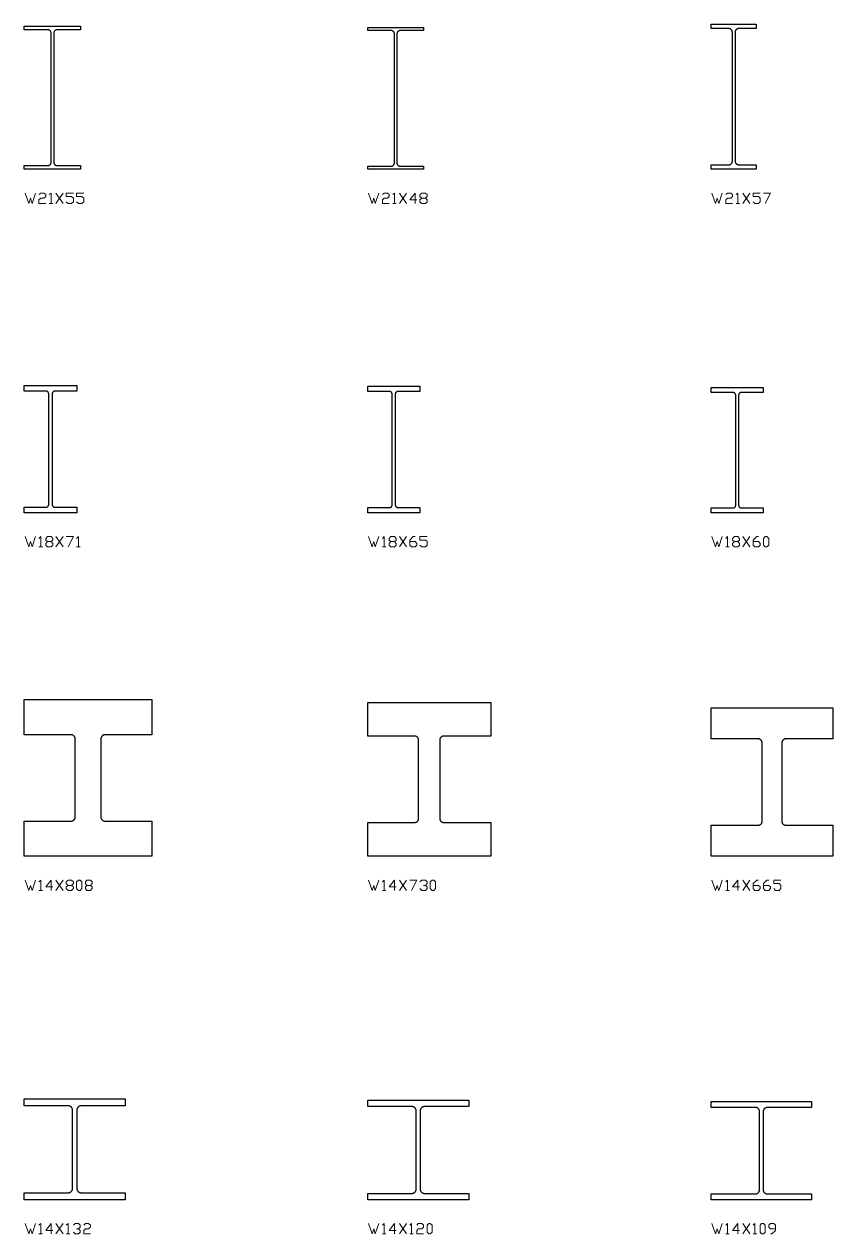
# Model space of a CAD drawing. Header units: inches. Extents: x 0 to 967, y -705 to 45.
# Drawn here: x 100 to 217.7, y -504.9 to -328.9 of the extents above; entities that cross this region are included whole.
import ezdxf

# ---------------------------------------------------------------- set-up
doc = ezdxf.new("R2010")
doc.units = ezdxf.units.IN
doc.header["$MEASUREMENT"] = 0
doc.layers.add('AISC_STEEL', color=7, linetype='Continuous')

msp = doc.modelspace()

# ---------------------------------------------------------------- linework, layer by layer
at = {"color": 3, "lineweight": 0}
for p, q in [((104.63, -354.99), (105.67, -353.49)), ((104.63, -353.49), (105.67, -354.99)), ((154.62, -354.99), (155.65, -353.49)), ((154.62, -353.49), (155.65, -354.99)), ((204.61, -354.99), (205.64, -353.49)), ((204.61, -353.49), (205.64, -354.99)), ((103.65, -354.99), (104.17, -354.99)), ((153.64, -354.99), (154.15, -354.99)), ((157.87, -354.22), (158.39, -354.22)), ((203.62, -354.99), (204.14, -354.99)), ((103.39, -404.2), (103.91, -404.2)), ((104.63, -404.98), (105.67, -403.48)), ((104.63, -403.48), (105.67, -404.98)), ((153.38, -404.2), (153.9, -404.2)), ((154.62, -404.98), (155.65, -403.48)), ((154.62, -403.48), (155.65, -404.98)), ((203.37, -404.2), (203.88, -404.2)), ((204.61, -404.98), (205.64, -403.48)), ((204.61, -403.48), (205.64, -404.98)), ((102.15, -404.98), (102.67, -404.98)), ((107.63, -404.98), (108.14, -404.98)), ((152.14, -404.98), (152.66, -404.98)), ((202.13, -404.98), (202.59, -404.98)), ((104.63, -454.96), (105.67, -453.46)), ((104.63, -453.46), (105.67, -454.96)), ((154.62, -454.96), (155.65, -453.46)), ((154.62, -453.46), (155.65, -454.96)), ((204.61, -454.96), (205.64, -453.46)), ((204.61, -453.46), (205.64, -454.96)), ((102.15, -454.96), (102.67, -454.96)), ((106.39, -454.24), (106.9, -454.24)), ((109.13, -454.24), (109.64, -454.24)), ((152.14, -454.96), (152.66, -454.96)), ((202.13, -454.96), (202.59, -454.96)), ((104.63, -504.95), (105.67, -503.45)), ((104.63, -503.45), (105.67, -504.95)), ((154.62, -504.95), (155.65, -503.45)), ((154.62, -503.45), (155.65, -504.95)), ((204.61, -504.95), (205.64, -503.45)), ((204.61, -503.45), (205.64, -504.95)), ((102.15, -504.95), (102.67, -504.95)), ((106.13, -504.95), (106.65, -504.95)), ((152.14, -504.95), (152.66, -504.95)), ((156.12, -504.95), (156.63, -504.95)), ((202.13, -504.95), (202.59, -504.95)), ((206.1, -504.95), (206.62, -504.95))]:
    msp.add_line(p, q, dxfattribs=at)
for points in [[(100.14, -353.49), (100.66, -354.99), (100.91, -354.22), (101.17, -354.99), (101.64, -353.49)], [(102.15, -353.7), (102.41, -353.49), (102.88, -353.49), (103.14, -353.7), (103.14, -353.96), (102.88, -354.22), (102.41, -354.22), (102.15, -354.47), (102.15, -354.99), (103.14, -354.99)], [(103.65, -353.7), (103.91, -353.49), (103.91, -354.99)], [(106.13, -354.73), (106.39, -354.99), (106.9, -354.99), (107.16, -354.73), (107.16, -354.22), (106.9, -353.96), (106.13, -353.96), (106.13, -353.49), (107.16, -353.49)], [(107.63, -354.73), (107.89, -354.99), (108.4, -354.99), (108.66, -354.73), (108.66, -354.22), (108.4, -353.96), (107.63, -353.96), (107.63, -353.49), (108.66, -353.49)], [(150.13, -353.49), (150.64, -354.99), (150.9, -354.22), (151.11, -354.99), (151.62, -353.49)], [(152.14, -353.7), (152.4, -353.49), (152.86, -353.49), (153.12, -353.7), (153.12, -353.96), (152.86, -354.22), (152.4, -354.22), (152.14, -354.47), (152.14, -354.99), (153.12, -354.99)], [(153.64, -353.7), (153.9, -353.49), (153.9, -354.99)], [(157.15, -354.47), (156.12, -354.47), (156.89, -353.49), (156.89, -354.99)], [(200.11, -353.49), (200.63, -354.99), (200.89, -354.22), (201.09, -354.99), (201.61, -353.49)], [(202.13, -353.7), (202.38, -353.49), (202.85, -353.49), (203.11, -353.7), (203.11, -353.96), (202.85, -354.22), (202.38, -354.22), (202.13, -354.47), (202.13, -354.99), (203.11, -354.99)], [(203.62, -353.7), (203.88, -353.49), (203.88, -354.99)], [(206.1, -354.73), (206.36, -354.99), (206.88, -354.99), (207.14, -354.73), (207.14, -354.22), (206.88, -353.96), (206.1, -353.96), (206.1, -353.49), (207.14, -353.49)], [(207.6, -353.49), (208.63, -353.49), (207.86, -354.99)], [(100.14, -403.48), (100.66, -404.98), (100.91, -404.2), (101.17, -404.98), (101.64, -403.48)], [(102.15, -403.74), (102.41, -403.48), (102.41, -404.98)], [(106.13, -403.48), (107.16, -403.48), (106.39, -404.98)], [(107.63, -403.74), (107.89, -403.48), (107.89, -404.98)], [(150.13, -403.48), (150.64, -404.98), (150.9, -404.2), (151.11, -404.98), (151.62, -403.48)], [(152.14, -403.74), (152.4, -403.48), (152.4, -404.98)], [(156.12, -404.2), (156.89, -404.2), (157.15, -404.46), (157.15, -404.72), (156.89, -404.98), (156.37, -404.98), (156.12, -404.72), (156.12, -403.99), (156.63, -403.48), (156.89, -403.48)], [(157.61, -404.72), (157.87, -404.98), (158.39, -404.98), (158.65, -404.72), (158.65, -404.2), (158.39, -403.99), (157.61, -403.99), (157.61, -403.48), (158.65, -403.48)], [(200.11, -403.48), (200.63, -404.98), (200.89, -404.2), (201.09, -404.98), (201.61, -403.48)], [(202.13, -403.74), (202.38, -403.48), (202.38, -404.98)], [(206.1, -404.2), (206.88, -404.2), (207.14, -404.46), (207.14, -404.72), (206.88, -404.98), (206.36, -404.98), (206.1, -404.72), (206.1, -403.99), (206.62, -403.48), (206.88, -403.48)], [(100.14, -453.46), (100.66, -454.96), (100.91, -454.24), (101.17, -454.96), (101.64, -453.46)], [(102.15, -453.72), (102.41, -453.46), (102.41, -454.96)], [(104.17, -454.45), (103.14, -454.45), (103.91, -453.46), (103.91, -454.96)], [(150.13, -453.46), (150.64, -454.96), (150.9, -454.24), (151.11, -454.96), (151.62, -453.46)], [(152.14, -453.72), (152.4, -453.46), (152.4, -454.96)], [(154.15, -454.45), (153.12, -454.45), (153.9, -453.46), (153.9, -454.96)], [(156.12, -453.46), (157.15, -453.46), (156.37, -454.96)], [(157.61, -453.72), (157.87, -453.46), (158.39, -453.46), (158.65, -453.72), (158.65, -453.98), (158.39, -454.24)], [(200.11, -453.46), (200.63, -454.96), (200.89, -454.24), (201.09, -454.96), (201.61, -453.46)], [(202.13, -453.72), (202.38, -453.46), (202.38, -454.96)], [(204.14, -454.45), (203.11, -454.45), (203.88, -453.46), (203.88, -454.96)], [(206.1, -454.24), (206.88, -454.24), (207.14, -454.45), (207.14, -454.7), (206.88, -454.96), (206.36, -454.96), (206.1, -454.7), (206.1, -453.98), (206.62, -453.46), (206.88, -453.46)], [(207.6, -454.24), (208.37, -454.24), (208.63, -454.45), (208.63, -454.7), (208.37, -454.96), (207.86, -454.96), (207.6, -454.7), (207.6, -453.98), (208.12, -453.46), (208.37, -453.46)], [(209.1, -454.7), (209.36, -454.96), (209.87, -454.96), (210.13, -454.7), (210.13, -454.24), (209.87, -453.98), (209.1, -453.98), (209.1, -453.46), (210.13, -453.46)], [(158.13, -454.24), (158.39, -454.24), (158.65, -454.45), (158.65, -454.7), (158.39, -454.96), (157.87, -454.96), (157.61, -454.7)], [(100.14, -503.45), (100.66, -504.95), (100.91, -504.23), (101.17, -504.95), (101.64, -503.45)], [(102.15, -503.71), (102.41, -503.45), (102.41, -504.95)], [(104.17, -504.48), (103.14, -504.48), (103.91, -503.45), (103.91, -504.95)], [(106.13, -503.71), (106.39, -503.45), (106.39, -504.95)], [(107.16, -503.71), (107.42, -503.45), (107.89, -503.45), (108.14, -503.71), (108.14, -503.97), (107.89, -504.23)], [(108.66, -503.71), (108.92, -503.45), (109.38, -503.45), (109.64, -503.71), (109.64, -503.97), (109.38, -504.23), (108.92, -504.23), (108.66, -504.48), (108.66, -504.95), (109.64, -504.95)], [(150.13, -503.45), (150.64, -504.95), (150.9, -504.23), (151.11, -504.95), (151.62, -503.45)], [(152.14, -503.71), (152.4, -503.45), (152.4, -504.95)], [(154.15, -504.48), (153.12, -504.48), (153.9, -503.45), (153.9, -504.95)], [(156.12, -503.71), (156.37, -503.45), (156.37, -504.95)], [(157.15, -503.71), (157.36, -503.45), (157.87, -503.45), (158.13, -503.71), (158.13, -503.97), (157.87, -504.23), (157.36, -504.23), (157.15, -504.48), (157.15, -504.95), (158.13, -504.95)], [(200.11, -503.45), (200.63, -504.95), (200.89, -504.23), (201.09, -504.95), (201.61, -503.45)], [(202.13, -503.71), (202.38, -503.45), (202.38, -504.95)], [(204.14, -504.48), (203.11, -504.48), (203.88, -503.45), (203.88, -504.95)], [(206.1, -503.71), (206.36, -503.45), (206.36, -504.95)], [(208.63, -504.95), (208.84, -504.95), (209.36, -504.48), (209.36, -503.71), (209.1, -503.45), (208.63, -503.45), (208.37, -503.71), (208.37, -503.97), (208.63, -504.23), (209.36, -504.23)], [(107.63, -504.23), (107.89, -504.23), (108.14, -504.48), (108.14, -504.69), (107.89, -504.95), (107.42, -504.95), (107.16, -504.69)]]:
    msp.add_lwpolyline(points, dxfattribs=at)
for points in [[(158.39, -354.22), (158.65, -354.47), (158.65, -354.73), (158.39, -354.99), (157.87, -354.99), (157.61, -354.73), (157.61, -354.47), (157.87, -354.22), (157.61, -353.96), (157.61, -353.7), (157.87, -353.49), (158.39, -353.49), (158.65, -353.7), (158.65, -353.96)], [(103.91, -404.2), (104.17, -404.46), (104.17, -404.72), (103.91, -404.98), (103.39, -404.98), (103.14, -404.72), (103.14, -404.46), (103.39, -404.2), (103.14, -403.99), (103.14, -403.74), (103.39, -403.48), (103.91, -403.48), (104.17, -403.74), (104.17, -403.99)], [(153.9, -404.2), (154.15, -404.46), (154.15, -404.72), (153.9, -404.98), (153.38, -404.98), (153.12, -404.72), (153.12, -404.46), (153.38, -404.2), (153.12, -403.99), (153.12, -403.74), (153.38, -403.48), (153.9, -403.48), (154.15, -403.74), (154.15, -403.99)], [(203.88, -404.2), (204.14, -404.46), (204.14, -404.72), (203.88, -404.98), (203.37, -404.98), (203.11, -404.72), (203.11, -404.46), (203.37, -404.2), (203.11, -403.99), (203.11, -403.74), (203.37, -403.48), (203.88, -403.48), (204.14, -403.74), (204.14, -403.99)], [(207.86, -404.98), (207.86, -404.98), (208.12, -404.98), (208.37, -404.72), (208.37, -403.74), (208.12, -403.48), (207.86, -403.48), (207.6, -403.74), (207.6, -404.72)], [(106.9, -454.24), (107.16, -454.45), (107.16, -454.7), (106.9, -454.96), (106.39, -454.96), (106.13, -454.7), (106.13, -454.45), (106.39, -454.24), (106.13, -453.98), (106.13, -453.72), (106.39, -453.46), (106.9, -453.46), (107.16, -453.72), (107.16, -453.98)], [(107.89, -454.96), (107.89, -454.96), (108.14, -454.96), (108.4, -454.7), (108.4, -453.72), (108.14, -453.46), (107.89, -453.46), (107.63, -453.72), (107.63, -454.7)], [(109.64, -454.24), (109.9, -454.45), (109.9, -454.7), (109.64, -454.96), (109.13, -454.96), (108.92, -454.7), (108.92, -454.45), (109.13, -454.24), (108.92, -453.98), (108.92, -453.72), (109.13, -453.46), (109.64, -453.46), (109.9, -453.72), (109.9, -453.98)], [(159.37, -454.96), (159.37, -454.96), (159.63, -454.96), (159.89, -454.7), (159.89, -453.72), (159.63, -453.46), (159.37, -453.46), (159.11, -453.72), (159.11, -454.7)], [(158.9, -504.95), (158.9, -504.95), (159.11, -504.95), (159.37, -504.69), (159.37, -503.71), (159.11, -503.45), (158.9, -503.45), (158.65, -503.71), (158.65, -504.69)], [(207.34, -504.95), (207.34, -504.95), (207.6, -504.95), (207.86, -504.69), (207.86, -503.71), (207.6, -503.45), (207.34, -503.45), (207.14, -503.71), (207.14, -504.69)]]:
    msp.add_lwpolyline(points, close=True, dxfattribs=at)
at = {"layer": 'AISC_STEEL'}
for points in [[(108.22, -329.2), (108.22, -329.72), (104.8, -329.72), (104.77, -329.72), (104.74, -329.73), (104.71, -329.73), (104.68, -329.74), (104.65, -329.74), (104.63, -329.75), (104.6, -329.76), (104.57, -329.77), (104.55, -329.79), (104.52, -329.8), (104.5, -329.82), (104.48, -329.84), (104.45, -329.86), (104.43, -329.88), (104.41, -329.9), (104.4, -329.92), (104.38, -329.95), (104.36, -329.97), (104.35, -330), (104.34, -330.02), (104.33, -330.05), (104.32, -330.08), (104.31, -330.11), (104.31, -330.13), (104.3, -330.16), (104.3, -330.19), (104.3, -330.22), (104.3, -348.98), (104.3, -349.01), (104.3, -349.04), (104.31, -349.07), (104.31, -349.09), (104.32, -349.12), (104.33, -349.15), (104.34, -349.18), (104.35, -349.2), (104.36, -349.23), (104.38, -349.25), (104.4, -349.28), (104.41, -349.3), (104.43, -349.32), (104.45, -349.34), (104.48, -349.36), (104.5, -349.38), (104.52, -349.4), (104.55, -349.41), (104.57, -349.43), (104.6, -349.44), (104.63, -349.45), (104.65, -349.46), (104.68, -349.46), (104.71, -349.47), (104.74, -349.47), (104.77, -349.48), (104.8, -349.48), (108.22, -349.48), (108.22, -350), (104.11, -350), (100, -350), (100, -349.48), (103.42, -349.48), (103.45, -349.48), (103.48, -349.47), (103.51, -349.47), (103.54, -349.46), (103.57, -349.46), (103.59, -349.45), (103.62, -349.44), (103.65, -349.43), (103.67, -349.41), (103.7, -349.4), (103.72, -349.38), (103.74, -349.36), (103.77, -349.34), (103.79, -349.32), (103.81, -349.3), (103.82, -349.28), (103.84, -349.25), (103.86, -349.23), (103.87, -349.2), (103.88, -349.18), (103.89, -349.15), (103.9, -349.12), (103.91, -349.09), (103.91, -349.07), (103.92, -349.04), (103.92, -349.01), (103.92, -348.98), (103.92, -330.22), (103.92, -330.19), (103.92, -330.16), (103.91, -330.13), (103.91, -330.11), (103.9, -330.08), (103.89, -330.05), (103.88, -330.02), (103.87, -330), (103.86, -329.97), (103.84, -329.95), (103.82, -329.92), (103.81, -329.9), (103.79, -329.88), (103.77, -329.86), (103.74, -329.84), (103.72, -329.82), (103.7, -329.8), (103.67, -329.79), (103.65, -329.77), (103.62, -329.76), (103.59, -329.75), (103.57, -329.74), (103.54, -329.74), (103.51, -329.73), (103.48, -329.73), (103.45, -329.72), (103.42, -329.72), (100, -329.72), (100, -329.2), (104.11, -329.2)], [(206.56, -328.9), (206.56, -329.55), (203.98, -329.55), (203.95, -329.55), (203.92, -329.55), (203.9, -329.56), (203.87, -329.56), (203.84, -329.57), (203.81, -329.58), (203.78, -329.59), (203.76, -329.6), (203.73, -329.62), (203.71, -329.63), (203.68, -329.65), (203.66, -329.67), (203.64, -329.69), (203.62, -329.71), (203.6, -329.73), (203.58, -329.75), (203.56, -329.78), (203.55, -329.8), (203.54, -329.83), (203.52, -329.85), (203.51, -329.88), (203.5, -329.91), (203.5, -329.93), (203.49, -329.96), (203.49, -329.99), (203.48, -330.02), (203.48, -330.05), (203.48, -348.85), (203.48, -348.88), (203.49, -348.91), (203.49, -348.94), (203.5, -348.97), (203.5, -348.99), (203.51, -349.02), (203.52, -349.05), (203.54, -349.07), (203.55, -349.1), (203.56, -349.12), (203.58, -349.15), (203.6, -349.17), (203.62, -349.19), (203.64, -349.21), (203.66, -349.23), (203.68, -349.25), (203.71, -349.27), (203.73, -349.28), (203.76, -349.3), (203.78, -349.31), (203.81, -349.32), (203.84, -349.33), (203.87, -349.34), (203.9, -349.34), (203.92, -349.35), (203.95, -349.35), (203.98, -349.35), (206.56, -349.35), (206.56, -350), (203.28, -350), (200, -350), (200, -349.35), (202.58, -349.35), (202.61, -349.35), (202.64, -349.35), (202.66, -349.34), (202.69, -349.34), (202.72, -349.33), (202.75, -349.32), (202.78, -349.31), (202.8, -349.3), (202.83, -349.28), (202.85, -349.27), (202.88, -349.25), (202.9, -349.23), (202.92, -349.21), (202.94, -349.19), (202.96, -349.17), (202.98, -349.15), (203, -349.12), (203.01, -349.1), (203.02, -349.07), (203.04, -349.05), (203.05, -349.02), (203.06, -348.99), (203.06, -348.97), (203.07, -348.94), (203.07, -348.91), (203.08, -348.88), (203.08, -348.85), (203.08, -330.05), (203.08, -330.02), (203.07, -329.99), (203.07, -329.96), (203.06, -329.93), (203.06, -329.91), (203.05, -329.88), (203.04, -329.85), (203.02, -329.83), (203.01, -329.8), (203, -329.78), (202.98, -329.75), (202.96, -329.73), (202.94, -329.71), (202.92, -329.69), (202.9, -329.67), (202.88, -329.65), (202.85, -329.63), (202.83, -329.62), (202.8, -329.6), (202.78, -329.59), (202.75, -329.58), (202.72, -329.57), (202.69, -329.56), (202.66, -329.56), (202.64, -329.55), (202.61, -329.55), (202.58, -329.55), (200, -329.55), (200, -328.9), (203.28, -328.9)], [(158.14, -329.4), (158.14, -329.83), (154.75, -329.83), (154.72, -329.83), (154.69, -329.83), (154.66, -329.84), (154.63, -329.84), (154.6, -329.85), (154.57, -329.86), (154.55, -329.87), (154.52, -329.88), (154.5, -329.9), (154.47, -329.91), (154.45, -329.93), (154.42, -329.95), (154.4, -329.97), (154.38, -329.99), (154.36, -330.01), (154.34, -330.03), (154.33, -330.06), (154.31, -330.08), (154.3, -330.11), (154.29, -330.13), (154.28, -330.16), (154.27, -330.19), (154.26, -330.21), (154.25, -330.24), (154.25, -330.27), (154.25, -330.3), (154.25, -330.33), (154.25, -349.07), (154.25, -349.1), (154.25, -349.13), (154.25, -349.16), (154.26, -349.19), (154.27, -349.21), (154.28, -349.24), (154.29, -349.27), (154.3, -349.29), (154.31, -349.32), (154.33, -349.34), (154.34, -349.37), (154.36, -349.39), (154.38, -349.41), (154.4, -349.43), (154.42, -349.45), (154.45, -349.47), (154.47, -349.49), (154.5, -349.5), (154.52, -349.52), (154.55, -349.53), (154.57, -349.54), (154.6, -349.55), (154.63, -349.56), (154.66, -349.56), (154.69, -349.57), (154.72, -349.57), (154.75, -349.57), (158.14, -349.57), (158.14, -350), (154.07, -350), (150, -350), (150, -349.57), (153.4, -349.57), (153.42, -349.57), (153.45, -349.57), (153.48, -349.56), (153.51, -349.56), (153.54, -349.55), (153.57, -349.54), (153.59, -349.53), (153.62, -349.52), (153.65, -349.5), (153.67, -349.49), (153.69, -349.47), (153.72, -349.45), (153.74, -349.43), (153.76, -349.41), (153.78, -349.39), (153.8, -349.37), (153.81, -349.34), (153.83, -349.32), (153.84, -349.29), (153.85, -349.27), (153.86, -349.24), (153.87, -349.21), (153.88, -349.19), (153.89, -349.16), (153.89, -349.13), (153.89, -349.1), (153.9, -349.07), (153.9, -330.33), (153.89, -330.3), (153.89, -330.27), (153.89, -330.24), (153.88, -330.21), (153.87, -330.19), (153.86, -330.16), (153.85, -330.13), (153.84, -330.11), (153.83, -330.08), (153.81, -330.06), (153.8, -330.03), (153.78, -330.01), (153.76, -329.99), (153.74, -329.97), (153.72, -329.95), (153.69, -329.93), (153.67, -329.91), (153.65, -329.9), (153.62, -329.88), (153.59, -329.87), (153.57, -329.86), (153.54, -329.85), (153.51, -329.84), (153.48, -329.84), (153.45, -329.83), (153.42, -329.83), (153.4, -329.83), (150, -329.83), (150, -329.4), (154.07, -329.4)], [(107.64, -381.5), (107.64, -382.31), (104.47, -382.31), (104.44, -382.31), (104.41, -382.31), (104.38, -382.32), (104.35, -382.33), (104.32, -382.34), (104.29, -382.35), (104.27, -382.36), (104.24, -382.38), (104.22, -382.4), (104.2, -382.42), (104.17, -382.44), (104.15, -382.46), (104.14, -382.48), (104.12, -382.51), (104.11, -382.54), (104.1, -382.56), (104.09, -382.59), (104.08, -382.62), (104.07, -382.65), (104.07, -382.68), (104.07, -382.71), (104.07, -398.79), (104.07, -398.82), (104.07, -398.85), (104.08, -398.88), (104.09, -398.91), (104.1, -398.94), (104.11, -398.96), (104.12, -398.99), (104.14, -399.02), (104.15, -399.04), (104.17, -399.06), (104.2, -399.08), (104.22, -399.1), (104.24, -399.12), (104.27, -399.14), (104.29, -399.15), (104.32, -399.16), (104.35, -399.17), (104.38, -399.18), (104.41, -399.19), (104.44, -399.19), (104.47, -399.19), (107.64, -399.19), (107.64, -400), (103.82, -400), (100, -400), (100, -399.19), (103.17, -399.19), (103.2, -399.19), (103.23, -399.19), (103.26, -399.18), (103.29, -399.17), (103.32, -399.16), (103.35, -399.15), (103.37, -399.14), (103.4, -399.12), (103.42, -399.1), (103.44, -399.08), (103.47, -399.06), (103.49, -399.04), (103.5, -399.02), (103.52, -398.99), (103.53, -398.96), (103.54, -398.94), (103.55, -398.91), (103.56, -398.88), (103.57, -398.85), (103.57, -398.82), (103.57, -398.79), (103.57, -382.71), (103.57, -382.68), (103.57, -382.65), (103.56, -382.62), (103.55, -382.59), (103.54, -382.56), (103.53, -382.54), (103.52, -382.51), (103.5, -382.48), (103.49, -382.46), (103.47, -382.44), (103.44, -382.42), (103.42, -382.4), (103.4, -382.38), (103.37, -382.36), (103.35, -382.35), (103.32, -382.34), (103.29, -382.33), (103.26, -382.32), (103.23, -382.31), (103.2, -382.31), (103.17, -382.31), (100, -382.31), (100, -381.5), (103.82, -381.5)], [(157.59, -381.6), (157.59, -382.35), (154.42, -382.35), (154.39, -382.35), (154.36, -382.35), (154.33, -382.36), (154.3, -382.37), (154.27, -382.38), (154.25, -382.39), (154.22, -382.4), (154.19, -382.42), (154.17, -382.44), (154.15, -382.46), (154.13, -382.48), (154.11, -382.5), (154.09, -382.52), (154.07, -382.55), (154.06, -382.58), (154.05, -382.6), (154.04, -382.63), (154.03, -382.66), (154.02, -382.69), (154.02, -382.72), (154.02, -382.75), (154.02, -398.85), (154.02, -398.88), (154.02, -398.91), (154.03, -398.94), (154.04, -398.97), (154.05, -399), (154.06, -399.02), (154.07, -399.05), (154.09, -399.08), (154.11, -399.1), (154.13, -399.12), (154.15, -399.14), (154.17, -399.16), (154.19, -399.18), (154.22, -399.2), (154.25, -399.21), (154.27, -399.22), (154.3, -399.23), (154.33, -399.24), (154.36, -399.25), (154.39, -399.25), (154.42, -399.25), (157.59, -399.25), (157.59, -400), (153.79, -400), (150, -400), (150, -399.25), (153.17, -399.25), (153.2, -399.25), (153.23, -399.25), (153.26, -399.24), (153.29, -399.23), (153.32, -399.22), (153.34, -399.21), (153.37, -399.2), (153.4, -399.18), (153.42, -399.16), (153.44, -399.14), (153.46, -399.12), (153.48, -399.1), (153.5, -399.08), (153.52, -399.05), (153.53, -399.02), (153.54, -399), (153.55, -398.97), (153.56, -398.94), (153.57, -398.91), (153.57, -398.88), (153.57, -398.85), (153.57, -382.75), (153.57, -382.72), (153.57, -382.69), (153.56, -382.66), (153.55, -382.63), (153.54, -382.6), (153.53, -382.58), (153.52, -382.55), (153.5, -382.52), (153.48, -382.5), (153.46, -382.48), (153.44, -382.46), (153.42, -382.44), (153.4, -382.42), (153.37, -382.4), (153.34, -382.39), (153.32, -382.38), (153.29, -382.37), (153.26, -382.36), (153.23, -382.35), (153.2, -382.35), (153.17, -382.35), (150, -382.35), (150, -381.6), (153.79, -381.6)], [(207.56, -381.8), (207.56, -382.5), (204.39, -382.5), (204.36, -382.5), (204.33, -382.5), (204.31, -382.5), (204.28, -382.51), (204.25, -382.52), (204.22, -382.53), (204.2, -382.54), (204.17, -382.56), (204.15, -382.58), (204.13, -382.59), (204.11, -382.61), (204.09, -382.63), (204.07, -382.66), (204.05, -382.68), (204.04, -382.71), (204.02, -382.73), (204.01, -382.76), (204, -382.79), (204, -382.81), (203.99, -382.84), (203.99, -382.87), (203.99, -382.9), (203.99, -398.9), (203.99, -398.93), (203.99, -398.96), (204, -398.99), (204, -399.01), (204.01, -399.04), (204.02, -399.07), (204.04, -399.09), (204.05, -399.12), (204.07, -399.14), (204.09, -399.17), (204.11, -399.19), (204.13, -399.21), (204.15, -399.22), (204.17, -399.24), (204.2, -399.26), (204.22, -399.27), (204.25, -399.28), (204.28, -399.29), (204.31, -399.3), (204.33, -399.3), (204.36, -399.3), (204.39, -399.31), (207.56, -399.31), (207.56, -400), (203.78, -400), (200, -400), (200, -399.31), (203.17, -399.31), (203.2, -399.3), (203.23, -399.3), (203.25, -399.3), (203.28, -399.29), (203.31, -399.28), (203.34, -399.27), (203.36, -399.26), (203.39, -399.24), (203.41, -399.22), (203.43, -399.21), (203.45, -399.19), (203.47, -399.17), (203.49, -399.14), (203.51, -399.12), (203.52, -399.09), (203.54, -399.07), (203.55, -399.04), (203.56, -399.01), (203.56, -398.99), (203.57, -398.96), (203.57, -398.93), (203.57, -398.9), (203.57, -382.9), (203.57, -382.87), (203.57, -382.84), (203.56, -382.81), (203.56, -382.79), (203.55, -382.76), (203.54, -382.73), (203.52, -382.71), (203.51, -382.68), (203.49, -382.66), (203.47, -382.63), (203.45, -382.61), (203.43, -382.59), (203.41, -382.58), (203.39, -382.56), (203.36, -382.54), (203.34, -382.53), (203.31, -382.52), (203.28, -382.51), (203.25, -382.5), (203.23, -382.5), (203.2, -382.5), (203.17, -382.5), (200, -382.5), (200, -381.8), (203.78, -381.8)], [(118.6, -427.2), (118.6, -432.32), (111.76, -432.32), (111.73, -432.32), (111.7, -432.32), (111.67, -432.33), (111.64, -432.33), (111.61, -432.34), (111.58, -432.35), (111.56, -432.36), (111.53, -432.37), (111.5, -432.38), (111.47, -432.39), (111.45, -432.41), (111.42, -432.43), (111.4, -432.44), (111.38, -432.46), (111.35, -432.48), (111.33, -432.5), (111.31, -432.53), (111.29, -432.55), (111.28, -432.57), (111.26, -432.6), (111.24, -432.62), (111.23, -432.65), (111.22, -432.68), (111.21, -432.71), (111.2, -432.73), (111.19, -432.76), (111.18, -432.79), (111.18, -432.82), (111.17, -432.85), (111.17, -432.88), (111.17, -432.91), (111.17, -444.29), (111.17, -444.32), (111.17, -444.35), (111.18, -444.38), (111.18, -444.41), (111.19, -444.44), (111.2, -444.47), (111.21, -444.49), (111.22, -444.52), (111.23, -444.55), (111.24, -444.58), (111.26, -444.6), (111.28, -444.63), (111.29, -444.65), (111.31, -444.67), (111.33, -444.7), (111.35, -444.72), (111.38, -444.74), (111.4, -444.76), (111.42, -444.77), (111.45, -444.79), (111.47, -444.81), (111.5, -444.82), (111.53, -444.83), (111.56, -444.84), (111.58, -444.85), (111.61, -444.86), (111.64, -444.87), (111.67, -444.87), (111.7, -444.88), (111.73, -444.88), (111.76, -444.88), (118.6, -444.88), (118.6, -450), (109.3, -450), (100, -450), (100, -444.88), (106.84, -444.88), (106.87, -444.88), (106.9, -444.88), (106.93, -444.87), (106.96, -444.87), (106.99, -444.86), (107.02, -444.85), (107.04, -444.84), (107.07, -444.83), (107.1, -444.82), (107.13, -444.81), (107.15, -444.79), (107.18, -444.77), (107.2, -444.76), (107.22, -444.74), (107.25, -444.72), (107.27, -444.7), (107.29, -444.67), (107.31, -444.65), (107.32, -444.63), (107.34, -444.6), (107.36, -444.58), (107.37, -444.55), (107.38, -444.52), (107.39, -444.49), (107.4, -444.47), (107.41, -444.44), (107.42, -444.41), (107.42, -444.38), (107.43, -444.35), (107.43, -444.32), (107.43, -444.29), (107.43, -432.91), (107.43, -432.88), (107.43, -432.85), (107.42, -432.82), (107.42, -432.79), (107.41, -432.76), (107.4, -432.73), (107.39, -432.71), (107.38, -432.68), (107.37, -432.65), (107.36, -432.62), (107.34, -432.6), (107.32, -432.57), (107.31, -432.55), (107.29, -432.53), (107.27, -432.5), (107.25, -432.48), (107.22, -432.46), (107.2, -432.44), (107.18, -432.43), (107.15, -432.41), (107.13, -432.39), (107.1, -432.38), (107.07, -432.37), (107.04, -432.36), (107.02, -432.35), (106.99, -432.34), (106.96, -432.33), (106.93, -432.33), (106.9, -432.32), (106.87, -432.32), (106.84, -432.32), (100, -432.32), (100, -427.2), (109.3, -427.2)], [(167.9, -427.6), (167.9, -432.51), (161.09, -432.51), (161.06, -432.51), (161.03, -432.51), (161, -432.52), (160.97, -432.52), (160.94, -432.53), (160.91, -432.54), (160.88, -432.55), (160.86, -432.56), (160.83, -432.57), (160.8, -432.58), (160.78, -432.6), (160.75, -432.61), (160.73, -432.63), (160.7, -432.65), (160.68, -432.67), (160.66, -432.69), (160.64, -432.71), (160.62, -432.73), (160.6, -432.75), (160.59, -432.78), (160.57, -432.8), (160.56, -432.83), (160.54, -432.85), (160.53, -432.88), (160.52, -432.91), (160.51, -432.94), (160.5, -432.96), (160.5, -432.99), (160.49, -433.02), (160.49, -433.05), (160.49, -433.08), (160.49, -433.11), (160.49, -444.49), (160.49, -444.52), (160.49, -444.55), (160.49, -444.58), (160.5, -444.61), (160.5, -444.64), (160.51, -444.66), (160.52, -444.69), (160.53, -444.72), (160.54, -444.75), (160.56, -444.77), (160.57, -444.8), (160.59, -444.82), (160.6, -444.85), (160.62, -444.87), (160.64, -444.89), (160.66, -444.91), (160.68, -444.93), (160.7, -444.95), (160.73, -444.97), (160.75, -444.99), (160.78, -445), (160.8, -445.02), (160.83, -445.03), (160.86, -445.04), (160.88, -445.05), (160.91, -445.06), (160.94, -445.07), (160.97, -445.08), (161, -445.08), (161.03, -445.09), (161.06, -445.09), (161.09, -445.09), (167.9, -445.09), (167.9, -450), (158.95, -450), (150, -450), (150, -445.09), (156.81, -445.09), (156.84, -445.09), (156.87, -445.09), (156.9, -445.08), (156.93, -445.08), (156.96, -445.07), (156.99, -445.06), (157.02, -445.05), (157.04, -445.04), (157.07, -445.03), (157.1, -445.02), (157.12, -445), (157.15, -444.99), (157.17, -444.97), (157.2, -444.95), (157.22, -444.93), (157.24, -444.91), (157.26, -444.89), (157.28, -444.87), (157.3, -444.85), (157.31, -444.82), (157.33, -444.8), (157.34, -444.77), (157.36, -444.75), (157.37, -444.72), (157.38, -444.69), (157.39, -444.66), (157.4, -444.64), (157.4, -444.61), (157.41, -444.58), (157.41, -444.55), (157.41, -444.52), (157.41, -444.49), (157.41, -433.11), (157.41, -433.08), (157.41, -433.05), (157.41, -433.02), (157.4, -432.99), (157.4, -432.96), (157.39, -432.94), (157.38, -432.91), (157.37, -432.88), (157.36, -432.85), (157.34, -432.83), (157.33, -432.8), (157.31, -432.78), (157.3, -432.75), (157.28, -432.73), (157.26, -432.71), (157.24, -432.69), (157.22, -432.67), (157.2, -432.65), (157.17, -432.63), (157.15, -432.61), (157.12, -432.6), (157.1, -432.58), (157.07, -432.57), (157.04, -432.56), (157.02, -432.55), (156.99, -432.54), (156.96, -432.53), (156.93, -432.52), (156.9, -432.52), (156.87, -432.51), (156.84, -432.51), (156.81, -432.51), (150, -432.51), (150, -427.6), (158.95, -427.6)], [(217.7, -428.4), (217.7, -432.92), (210.87, -432.92), (210.84, -432.92), (210.81, -432.92), (210.78, -432.93), (210.75, -432.93), (210.72, -432.94), (210.69, -432.95), (210.66, -432.96), (210.64, -432.97), (210.61, -432.98), (210.58, -432.99), (210.56, -433.01), (210.53, -433.02), (210.51, -433.04), (210.48, -433.06), (210.46, -433.08), (210.44, -433.1), (210.42, -433.12), (210.4, -433.14), (210.38, -433.16), (210.37, -433.19), (210.35, -433.21), (210.34, -433.24), (210.32, -433.26), (210.31, -433.29), (210.3, -433.32), (210.29, -433.35), (210.28, -433.37), (210.28, -433.4), (210.27, -433.43), (210.27, -433.46), (210.27, -433.49), (210.26, -433.52), (210.26, -444.88), (210.27, -444.91), (210.27, -444.94), (210.27, -444.97), (210.28, -445), (210.28, -445.03), (210.29, -445.05), (210.3, -445.08), (210.31, -445.11), (210.32, -445.14), (210.34, -445.16), (210.35, -445.19), (210.37, -445.21), (210.38, -445.24), (210.4, -445.26), (210.42, -445.28), (210.44, -445.3), (210.46, -445.32), (210.48, -445.34), (210.51, -445.36), (210.53, -445.38), (210.56, -445.39), (210.58, -445.41), (210.61, -445.42), (210.64, -445.43), (210.66, -445.44), (210.69, -445.45), (210.72, -445.46), (210.75, -445.47), (210.78, -445.47), (210.81, -445.48), (210.84, -445.48), (210.87, -445.48), (217.7, -445.48), (217.7, -450), (208.85, -450), (200, -450), (200, -445.48), (206.84, -445.48), (206.86, -445.48), (206.89, -445.48), (206.92, -445.47), (206.95, -445.47), (206.98, -445.46), (207.01, -445.45), (207.04, -445.44), (207.06, -445.43), (207.09, -445.42), (207.12, -445.41), (207.14, -445.39), (207.17, -445.38), (207.19, -445.36), (207.22, -445.34), (207.24, -445.32), (207.26, -445.3), (207.28, -445.28), (207.3, -445.26), (207.32, -445.24), (207.33, -445.21), (207.35, -445.19), (207.36, -445.16), (207.38, -445.14), (207.39, -445.11), (207.4, -445.08), (207.41, -445.05), (207.42, -445.03), (207.42, -445), (207.43, -444.97), (207.43, -444.94), (207.43, -444.91), (207.44, -444.88), (207.44, -433.52), (207.43, -433.49), (207.43, -433.46), (207.43, -433.43), (207.42, -433.4), (207.42, -433.37), (207.41, -433.35), (207.4, -433.32), (207.39, -433.29), (207.38, -433.26), (207.36, -433.24), (207.35, -433.21), (207.33, -433.19), (207.32, -433.16), (207.3, -433.14), (207.28, -433.12), (207.26, -433.1), (207.24, -433.08), (207.22, -433.06), (207.19, -433.04), (207.17, -433.02), (207.14, -433.01), (207.12, -432.99), (207.09, -432.98), (207.06, -432.97), (207.04, -432.96), (207.01, -432.95), (206.98, -432.94), (206.95, -432.93), (206.92, -432.93), (206.89, -432.92), (206.86, -432.92), (206.84, -432.92), (200, -432.92), (200, -428.4), (208.85, -428.4)], [(114.7, -485.3), (114.7, -486.33), (108.27, -486.33), (108.24, -486.33), (108.21, -486.33), (108.18, -486.34), (108.16, -486.34), (108.13, -486.35), (108.1, -486.36), (108.07, -486.37), (108.04, -486.38), (108.02, -486.39), (107.99, -486.4), (107.96, -486.42), (107.94, -486.43), (107.92, -486.45), (107.89, -486.47), (107.87, -486.49), (107.85, -486.51), (107.83, -486.53), (107.81, -486.55), (107.79, -486.57), (107.77, -486.6), (107.76, -486.62), (107.74, -486.65), (107.73, -486.67), (107.72, -486.7), (107.71, -486.73), (107.7, -486.76), (107.69, -486.78), (107.68, -486.81), (107.68, -486.84), (107.68, -486.87), (107.67, -486.9), (107.67, -486.93), (107.67, -498.37), (107.67, -498.4), (107.68, -498.43), (107.68, -498.46), (107.68, -498.49), (107.69, -498.52), (107.7, -498.54), (107.71, -498.57), (107.72, -498.6), (107.73, -498.63), (107.74, -498.65), (107.76, -498.68), (107.77, -498.7), (107.79, -498.73), (107.81, -498.75), (107.83, -498.77), (107.85, -498.79), (107.87, -498.81), (107.89, -498.83), (107.92, -498.85), (107.94, -498.87), (107.96, -498.88), (107.99, -498.9), (108.02, -498.91), (108.04, -498.92), (108.07, -498.93), (108.1, -498.94), (108.13, -498.95), (108.16, -498.96), (108.18, -498.96), (108.21, -498.97), (108.24, -498.97), (108.27, -498.97), (114.7, -498.97), (114.7, -500), (107.35, -500), (100, -500), (100, -498.97), (106.43, -498.97), (106.46, -498.97), (106.49, -498.97), (106.52, -498.96), (106.54, -498.96), (106.57, -498.95), (106.6, -498.94), (106.63, -498.93), (106.66, -498.92), (106.68, -498.91), (106.71, -498.9), (106.74, -498.88), (106.76, -498.87), (106.78, -498.85), (106.81, -498.83), (106.83, -498.81), (106.85, -498.79), (106.87, -498.77), (106.89, -498.75), (106.91, -498.73), (106.93, -498.7), (106.94, -498.68), (106.96, -498.65), (106.97, -498.63), (106.98, -498.6), (106.99, -498.57), (107, -498.54), (107.01, -498.52), (107.02, -498.49), (107.02, -498.46), (107.02, -498.43), (107.03, -498.4), (107.03, -498.37), (107.03, -486.93), (107.03, -486.9), (107.02, -486.87), (107.02, -486.84), (107.02, -486.81), (107.01, -486.78), (107, -486.76), (106.99, -486.73), (106.98, -486.7), (106.97, -486.67), (106.96, -486.65), (106.94, -486.62), (106.93, -486.6), (106.91, -486.57), (106.89, -486.55), (106.87, -486.53), (106.85, -486.51), (106.83, -486.49), (106.81, -486.47), (106.78, -486.45), (106.76, -486.43), (106.74, -486.42), (106.71, -486.4), (106.68, -486.39), (106.66, -486.38), (106.63, -486.37), (106.6, -486.36), (106.57, -486.35), (106.54, -486.34), (106.52, -486.34), (106.49, -486.33), (106.46, -486.33), (106.43, -486.33), (100, -486.33), (100, -485.3), (107.35, -485.3)], [(164.7, -485.5), (164.7, -486.44), (158.25, -486.44), (158.22, -486.44), (158.19, -486.44), (158.16, -486.45), (158.13, -486.45), (158.1, -486.46), (158.07, -486.47), (158.04, -486.48), (158.02, -486.49), (157.99, -486.5), (157.96, -486.51), (157.94, -486.53), (157.91, -486.54), (157.89, -486.56), (157.86, -486.58), (157.84, -486.6), (157.82, -486.62), (157.8, -486.64), (157.78, -486.66), (157.76, -486.68), (157.75, -486.71), (157.73, -486.73), (157.72, -486.76), (157.7, -486.78), (157.69, -486.81), (157.68, -486.84), (157.67, -486.87), (157.66, -486.89), (157.66, -486.92), (157.65, -486.95), (157.65, -486.98), (157.65, -487.01), (157.65, -487.04), (157.65, -498.46), (157.65, -498.49), (157.65, -498.52), (157.65, -498.55), (157.66, -498.58), (157.66, -498.61), (157.67, -498.63), (157.68, -498.66), (157.69, -498.69), (157.7, -498.72), (157.72, -498.74), (157.73, -498.77), (157.75, -498.79), (157.76, -498.82), (157.78, -498.84), (157.8, -498.86), (157.82, -498.88), (157.84, -498.9), (157.86, -498.92), (157.89, -498.94), (157.91, -498.96), (157.94, -498.97), (157.96, -498.99), (157.99, -499), (158.02, -499.01), (158.04, -499.02), (158.07, -499.03), (158.1, -499.04), (158.13, -499.05), (158.16, -499.05), (158.19, -499.06), (158.22, -499.06), (158.25, -499.06), (164.7, -499.06), (164.7, -500), (157.35, -500), (150, -500), (150, -499.06), (156.46, -499.06), (156.48, -499.06), (156.51, -499.06), (156.54, -499.05), (156.57, -499.05), (156.6, -499.04), (156.63, -499.03), (156.66, -499.02), (156.68, -499.01), (156.71, -499), (156.74, -498.99), (156.76, -498.97), (156.79, -498.96), (156.81, -498.94), (156.84, -498.92), (156.86, -498.9), (156.88, -498.88), (156.9, -498.86), (156.92, -498.84), (156.94, -498.82), (156.95, -498.79), (156.97, -498.77), (156.98, -498.74), (157, -498.72), (157.01, -498.69), (157.02, -498.66), (157.03, -498.63), (157.04, -498.61), (157.04, -498.58), (157.05, -498.55), (157.05, -498.52), (157.05, -498.49), (157.06, -498.46), (157.06, -487.04), (157.05, -487.01), (157.05, -486.98), (157.05, -486.95), (157.04, -486.92), (157.04, -486.89), (157.03, -486.87), (157.02, -486.84), (157.01, -486.81), (157, -486.78), (156.98, -486.76), (156.97, -486.73), (156.95, -486.71), (156.94, -486.68), (156.92, -486.66), (156.9, -486.64), (156.88, -486.62), (156.86, -486.6), (156.84, -486.58), (156.81, -486.56), (156.79, -486.54), (156.76, -486.53), (156.74, -486.51), (156.71, -486.5), (156.68, -486.49), (156.66, -486.48), (156.63, -486.47), (156.6, -486.46), (156.57, -486.45), (156.54, -486.45), (156.51, -486.44), (156.48, -486.44), (156.46, -486.44), (150, -486.44), (150, -485.5), (157.35, -485.5)], [(214.6, -485.7), (214.6, -486.56), (208.16, -486.56), (208.13, -486.56), (208.1, -486.56), (208.07, -486.57), (208.05, -486.57), (208.02, -486.58), (207.99, -486.59), (207.96, -486.6), (207.93, -486.61), (207.91, -486.62), (207.88, -486.63), (207.85, -486.65), (207.83, -486.66), (207.81, -486.68), (207.78, -486.7), (207.76, -486.72), (207.74, -486.74), (207.72, -486.76), (207.7, -486.78), (207.68, -486.8), (207.66, -486.83), (207.65, -486.85), (207.63, -486.88), (207.62, -486.9), (207.61, -486.93), (207.6, -486.96), (207.59, -486.99), (207.58, -487.01), (207.57, -487.04), (207.57, -487.07), (207.57, -487.1), (207.56, -487.13), (207.56, -487.16), (207.56, -498.54), (207.56, -498.57), (207.57, -498.6), (207.57, -498.63), (207.57, -498.66), (207.58, -498.69), (207.59, -498.71), (207.6, -498.74), (207.61, -498.77), (207.62, -498.8), (207.63, -498.82), (207.65, -498.85), (207.66, -498.87), (207.68, -498.9), (207.7, -498.92), (207.72, -498.94), (207.74, -498.96), (207.76, -498.98), (207.78, -499), (207.81, -499.02), (207.83, -499.04), (207.85, -499.05), (207.88, -499.07), (207.91, -499.08), (207.93, -499.09), (207.96, -499.1), (207.99, -499.11), (208.02, -499.12), (208.05, -499.13), (208.07, -499.13), (208.1, -499.14), (208.13, -499.14), (208.16, -499.14), (214.6, -499.14), (214.6, -500), (207.3, -500), (200, -500), (200, -499.14), (206.44, -499.14), (206.47, -499.14), (206.5, -499.14), (206.53, -499.13), (206.55, -499.13), (206.58, -499.12), (206.61, -499.11), (206.64, -499.1), (206.67, -499.09), (206.69, -499.08), (206.72, -499.07), (206.75, -499.05), (206.77, -499.04), (206.79, -499.02), (206.82, -499), (206.84, -498.98), (206.86, -498.96), (206.88, -498.94), (206.9, -498.92), (206.92, -498.9), (206.94, -498.87), (206.95, -498.85), (206.97, -498.82), (206.98, -498.8), (206.99, -498.77), (207, -498.74), (207.01, -498.71), (207.02, -498.69), (207.03, -498.66), (207.03, -498.63), (207.03, -498.6), (207.04, -498.57), (207.04, -498.54), (207.04, -487.16), (207.04, -487.13), (207.03, -487.1), (207.03, -487.07), (207.03, -487.04), (207.02, -487.01), (207.01, -486.99), (207, -486.96), (206.99, -486.93), (206.98, -486.9), (206.97, -486.88), (206.95, -486.85), (206.94, -486.83), (206.92, -486.8), (206.9, -486.78), (206.88, -486.76), (206.86, -486.74), (206.84, -486.72), (206.82, -486.7), (206.79, -486.68), (206.77, -486.66), (206.75, -486.65), (206.72, -486.63), (206.69, -486.62), (206.67, -486.61), (206.64, -486.6), (206.61, -486.59), (206.58, -486.58), (206.55, -486.57), (206.53, -486.57), (206.5, -486.56), (206.47, -486.56), (206.44, -486.56), (200, -486.56), (200, -485.7), (207.3, -485.7)]]:
    msp.add_lwpolyline(points, close=True, dxfattribs=at)

doc.saveas('drawing.dxf')
